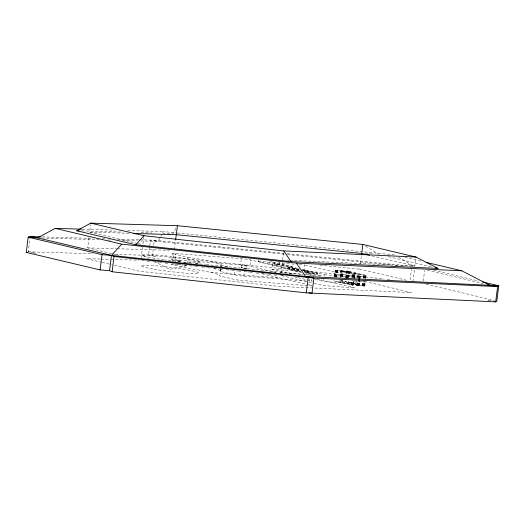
<?xml version="1.0" encoding="UTF-8"?>
<svg xmlns="http://www.w3.org/2000/svg" width="525" height="525" viewBox="0 0 525 525"><rect width="100%" height="100%" fill="white"/><g stroke="black" fill="none" stroke-linecap="round" stroke-linejoin="round"><path stroke-width="0.39" stroke-dasharray="2.62 1.97" d="M33.337 252.965L35.693 253.148L28.258 251.803L30.089 237.346M111.484 253.523L87.675 247.872L88.968 237.641M137.274 243.423L89.663 232.129L90.615 224.634M141.14 258.123L142.531 247.104M142.925 243.994L143.778 237.248M149.664 246.533L148.549 255.367L155.984 256.705L152.368 255.478L114.181 254.349M149.763 245.726L150.472 240.102L157.907 241.448L286.683 254.468M153.182 249.053L152.368 255.478L300.707 270.48M153.687 245.037L154.298 240.22L283.887 253.326M171.826 259.836L172.62 253.575M180.068 261.909L172.915 260.216L173.703 253.949A6.818 0.486 7.2 0 1 175.678 253.516L241.329 258.661A6.818 0.486 7.2 0 1 250.688 259.98L301.475 272.068M174.379 249.651L175.573 240.207M172.915 260.216A6.818 0.486 7.2 0 1 174.891 259.783L175.678 253.516M175.606 262.513C174.234 257.04 188.646 263.432 175.882 260.328M187.222 263.609L188.016 257.342L173.703 253.949M306.219 281.019L243.81 276.13A6.818 0.486 7.2 0 1 234.452 274.811L220.139 271.418L220.434 269.069M220.533 268.282L220.933 265.151L221.491 264.908L221.091 268.039M220.139 271.418L220.697 271.169L220.992 268.82M234.452 274.811L235.043 270.113M174.891 259.783L240.535 264.928L241.329 258.661M241.251 267.658L241.585 265.427L244.086 265.591L246.934 266.136L246.658 268.314L241.251 267.658L246.658 268.314M243.81 276.13L244.401 271.432M275.933 272.423L249.9 266.247L250.688 259.98M279.457 261.877L279.09 264.797L269.725 264.062L258.477 261.397L258.845 258.471M279.09 264.797L267.842 262.132L268.118 259.934M269.725 264.062L270.093 261.142M291.815 273.958L271.93 269.24L272.783 262.493L296.067 264.318M274.07 265.092L274.24 263.76L283.605 264.495L292.399 266.575L292.228 267.914L282.863 267.179L274.07 265.092L292.399 266.575M280.914 273.295L282.306 262.277M282.608 259.914L283.553 252.42M282.863 267.179L283.034 265.847L274.24 263.76M283.605 264.495L283.434 265.827L292.228 267.914M287.536 267.592L299.624 270.46L299.539 271.136L287.451 268.268L287.536 267.592L298.41 268.682M302.105 272.593L291.716 270.126L291.972 268.091L299.506 269.502M294.315 268.268L294.059 270.309L291.716 270.126M299.079 269.542L296.815 269.003L296.901 268.327M299.283 264.574L304.9 265.013L304.047 271.76L323.137 276.288M304.526 272.094L304.703 270.736L302.472 270.204M305.819 272.514L305.904 271.845M304.218 271.504L308.903 271.865L308.989 271.195L302.19 269.581M309.757 278.926L309.461 281.275A6.818 0.486 7.2 0 0 312.382 281.328M312.198 281.052A6.818 0.486 7.2 0 0 311.437 280.842L311.633 279.274M317.73 273.965L317.815 273.295M356.121 281.019L355.74 284.018L323.623 281.498L323.905 279.254M324.286 276.255L324.476 274.752L302.21 269.476M336.794 270.211L335.265 270.119L334.425 276.892L335.947 276.957L336.794 270.211L354.762 274.378L354.388 277.397M334.497 276.859L335.35 270.113M334.674 276.859L335.527 270.113M334.924 276.865L335.777 270.119M335.232 276.885L336.085 270.139M335.58 276.918L336.433 270.172M336.295 276.997L337.148 270.25M336.617 277.043L337.47 270.296M336.879 277.082L337.733 270.336M340.187 276.583L340.935 270.565L342.103 270.618L360.426 274.818L359.966 278.591M340.167 277.298L341.02 270.552M340.344 277.298L341.191 270.552M340.594 277.312L341.447 270.565M340.994 276.583L341.755 270.585M341.342 276.616L342.103 270.618M341.709 276.649L342.464 270.651M341.46 281.459L339.577 281.328L359.074 285.607L341.46 281.459L341.663 279.851M342.057 276.695L342.818 270.697M341.775 281.498L341.978 279.897M342.379 276.734L343.133 270.736M342.038 281.544L342.241 279.937M342.641 276.78L343.396 270.782M345.758 277.777L346.861 270.998L366.096 275.264L365.728 278.283M345.837 277.745L346.69 270.998M346.008 277.745L346.861 270.998M346.257 277.758L347.11 271.012M346.572 277.777L347.419 271.031M346.92 277.804L347.767 271.058M347.281 277.843L348.134 271.097M347.635 277.882L348.482 271.136M347.95 277.928L348.803 271.182M348.311 277.22L349.066 271.222M348.055 283.369L348.357 280.96M348.751 277.85L349.414 272.606L340.935 270.565M350.943 284.944L351.455 280.928C355.55 279.582 354.533 286.991 350.943 284.944L333.907 280.888L353.41 285.16M351.829 277.928L352.308 274.181L335.278 270.145M351.205 284.99L351.717 280.973M352.19 277.226L352.308 274.181M351.527 285.029L352.032 281.013M352.505 277.266L352.57 274.227M351.881 285.075L352.387 281.059M352.859 277.312L353.24 274.312L354.769 274.398M352.242 285.108L352.748 281.092M353.22 277.344L353.601 274.345M352.59 285.141L353.095 281.124M353.574 277.377L353.948 274.378M352.898 285.16L353.41 281.144M353.883 277.397L354.257 274.398M353.148 285.173L353.66 281.157M354.132 277.41L354.513 274.411M353.325 285.173L353.83 281.157M354.303 277.41L354.683 274.411M362.919 281.459C367.034 280.521 365.754 287.956 362.283 285.836L353.725 283.808L354.126 280.599M354.322 279.044L355.084 273.046L346.612 271.031M356.613 285.39L357.118 281.374L354.788 280.822M357.591 277.627L357.971 274.627L349.414 272.606M356.875 285.429L357.118 281.374M357.86 277.666L357.971 274.627M357.197 285.475L357.381 281.413M358.175 277.712L358.234 274.667M357.545 285.515L358.339 279.254M358.431 278.499L358.91 274.752L360.439 274.844M406.54 280.291L359.717 269.187L360.019 266.831M360.413 263.681L361.41 255.806M357.912 285.554L358.7 279.287M358.798 278.539L359.271 274.792M358.26 285.587L359.048 279.32M359.146 278.572L359.618 274.824M358.568 285.607L359.356 279.339M359.454 278.591L359.927 274.844M358.818 285.62L359.612 279.353M359.704 278.604L360.176 274.857M358.988 285.62L359.783 279.353M359.881 278.604L360.353 274.851M359.074 285.607L359.861 279.32M362.283 285.836L362.788 281.82L358.897 280.901M363.261 278.073L363.641 275.074L355.084 273.046M362.545 285.876L362.788 281.82M363.523 278.112L363.641 275.074M362.86 285.922L363.051 281.859M363.845 278.158L363.904 275.113M363.215 285.961L363.72 281.945L365.249 282.03M364.192 278.197L364.573 275.198L366.102 275.284L365.643 278.296M363.576 286L364.087 281.984M364.56 278.237L364.934 275.238M363.923 286.027L364.435 282.01M364.908 278.263L365.282 275.264M364.232 286.053L364.744 282.037M365.216 278.283L365.597 275.29M364.488 286.059L364.993 282.043M365.466 278.296L365.846 275.297M364.658 286.059L365.242 282.01M410.123 279.917L411.442 269.476M412.886 281.8L414.376 269.994M289.951 260.256L414.875 266.057L415.918 257.814M423.281 281.085L424.6 270.644M140.726 240.942L157.907 241.448L162.304 233.697M162.704 232.995L163.498 231.584L176.512 232.903M175.914 228.329L172.935 233.592L163.144 233.303M246.934 266.136L241.526 265.473M186.532 265.663L169.916 269.41L154.875 261.713M195.234 263.694L199.979 262.625M82.103 229.176L114.667 230.14M127.687 230.521L163.498 231.584M81.598 230.888L123.185 232.116M141.127 232.647L151.732 232.962M89.663 232.129L128.881 233.29M42.466 236.906L93.194 238.409M102.198 238.678L104.652 238.75M117.744 239.137L139.02 239.768M139.834 239.787L154.298 240.22L157.907 241.448M41.718 238.009L98.995 239.702M107.993 239.971L111.267 240.069M122.725 240.404L137.452 240.844M87.675 247.872L116.274 248.719M117.088 248.745L169.378 250.294M28.258 251.803L92.905 253.719M100.203 259.048L86.317 258.635L101.391 262.211M101.023 259.074L110.007 259.337M110.828 259.363L138.607 260.183M287.503 260.144L289.137 260.216M280.619 275.658L283.881 275.809M270.874 261.201L272.436 261.325M258.477 261.397L267.842 262.132M287.451 268.268L296.815 269.003M302.361 270.552L304.703 270.736M303.522 270.762L308.989 271.195M271.93 269.24L300.838 271.504M324.476 274.752L356.593 277.272L304.9 265.013M175.133 264.344L180.803 264.79M184.859 265.105L186.48 265.237M274.588 272.213L276.209 272.344M280.265 272.659L302.958 274.437M306.2 274.693L310.249 275.008A6.818 0.486 7.2 0 0 312.224 274.575L304.336 272.705M307.269 285.646L243.239 280.626A6.818 0.486 7.2 0 1 233.881 279.307L219.568 275.914L220.126 275.671A50.617 3.616 7.2 0 0 190.831 268.721L172.344 264.712A6.818 0.486 7.2 0 1 174.32 264.278M491.315 300.576L487.377 300.267L488.887 300.556M210.761 272.423L280.101 278.04M177.325 232.982L395.299 255.025M314.639 247.918L316.267 248.089M365.131 253.024L374.089 253.936M287.149 253.654L406.96 265.768M410.222 266.096L413.385 266.497M287.503 254.553L391.827 265.105M395.082 265.433L398.344 265.762M319.863 265.158L359.717 269.187M301.521 270.559L383.841 278.887M387.102 279.215L390.364 279.543M177.804 261.693L179.425 261.857M183.494 262.27L185.935 262.52M189.19 262.848L192.439 263.176M195.694 263.504L198.949 263.832M199.762 263.918L205.452 264.488M206.266 264.574L303.056 274.358M303.863 274.444L321.759 276.255M141.658 260.571L144.093 260.833M147.341 261.188L152.217 261.719M153.031 261.804L158.721 262.421M159.534 262.513L161.969 262.776M165.224 263.13L168.473 263.484M171.721 263.839L174.162 264.101M177.411 264.456L183.1 265.072M183.914 265.158L186.349 265.42M189.604 265.775L194.48 266.306M195.287 266.392L198.542 266.746M201.79 267.1L206.666 267.632M207.48 267.717L210.728 268.072M213.983 268.426L216.418 268.688M219.667 269.043L222.922 269.391M226.17 269.745L231.046 270.277M231.86 270.362L237.549 270.979M238.357 271.071L240.798 271.333M244.046 271.688L248.922 272.219M249.736 272.304L252.984 272.659M256.239 273.013L258.674 273.276M261.923 273.63L265.178 273.978M268.426 274.332L270.867 274.601M274.116 274.949L277.364 275.303M364.219 275.159L364.573 275.198M358.555 274.713L358.91 274.752M352.885 274.267L353.24 274.312M363.372 281.905L363.72 281.945M357.702 281.459L359.586 281.59L356.482 280.829M188.016 257.342L192.189 257.959A50.617 3.616 7.2 0 1 221.491 264.908M404.795 257.276L422.198 261.404M388.428 256.666L432.534 267.127M433.643 270.303L478.898 281.039M372.022 255.892L414.875 266.057M427.37 270.316L482.954 283.5M426.156 284.248L494.438 300.438M364.704 281.459L411.528 292.563L279.254 286.42L139.486 271.248L111.707 264.659M272.783 262.493L298.233 268.531M302.859 270.434L308.903 271.865M291.972 268.091L300.136 270.021M364.744 286.046L345.24 281.774L353.725 283.808M339.833 280.245L355.74 284.018M317.061 278.978L355.235 288.035L323.118 285.515L314.37 283.441M314.875 279.425L323.623 281.498M294.866 276.911L297.235 277.476M298.023 277.659L311.437 280.842M281.761 275.71L308.004 281.932M308.798 282.122L313.576 283.257M138.068 243.613L142.039 244.552M261.955 273.742L306.134 284.215M306.922 284.406L310.866 285.338A6.818 0.486 7.2 0 1 311.627 285.554M220.933 265.151L228.88 267.035M112.278 253.706L118.624 255.216M102.185 262.402L110.919 264.469M142.702 255.478L148.431 258.412M398.777 257.171L414.067 266.634M365.531 246.113L378.971 254.428M240.535 264.928A6.818 0.486 7.2 0 1 249.9 266.247M213.708 268.485A50.617 3.616 7.2 0 1 220.697 271.169M311.817 285.83A6.818 0.486 7.2 0 1 308.89 285.771M183.671 262.119A29.387 2.1 7.2 0 0 197.512 261.017L193.522 260.072A29.387 2.1 7.2 0 0 146.468 254.415A29.387 2.1 7.2 0 0 164.358 259.836M180.961 261.863A29.387 2.1 7.2 0 1 178.861 261.647M174.549 261.161A29.387 2.1 7.2 0 1 171.623 260.807M170.894 260.715A29.387 2.1 7.2 0 1 165.073 259.934M307.788 273.066A6.011 0.433 7.2 0 0 317.612 274.063A6.011 0.433 7.2 0 0 309.921 272.6A6.011 0.433 7.2 0 0 307.788 273.066M307.873 272.39A6.011 0.433 7.2 0 0 317.697 273.394A6.011 0.433 7.2 0 0 310.006 271.924A6.011 0.433 7.2 0 0 307.873 272.39M154.068 269.194A29.387 2.1 7.2 0 0 199.034 273.177A29.387 2.1 7.2 0 0 156.64 265.853A29.387 2.1 7.2 0 0 154.068 269.194"/><path stroke-width="0.79" d="M482.869 281.978L498.75 285.744L496.821 301.009L495.685 301.862L306.252 292.858L112.127 271.779L109.541 270.657L100.091 269.922L26.25 252.407L28.179 237.149L30.188 236.545L40.825 236.86M100.091 269.922L102.021 254.658L28.179 237.149L37.623 237.884L111.464 255.399L305.596 276.472L498.75 285.744L497.615 286.604L313.904 278.073L114.05 256.522L111.464 255.399L102.021 254.658M109.541 270.657L111.464 255.399L121.702 244.138L296.422 263.11L461.757 270.788L489.307 285.003L497.615 286.604L495.685 301.862L494.176 301.573M112.127 271.779L114.05 256.522M175.672 239.42L177.404 225.704L362.841 244.453L416.01 257.06L438.047 268.439L291.08 261.614L135.778 244.755L76.703 230.744L90.799 223.138L177.404 225.704M306.252 292.858L308.182 277.594L305.596 276.472L296.422 263.11M361.508 255.025L362.841 244.453M135.778 244.755L143.968 235.745L283.743 250.917L416.01 257.06M81.29 229.149L55.243 228.382L37.623 237.884L30.188 236.545M76.703 230.744L79.15 230.816M133.783 233.441L176.269 234.695L361.705 253.45L369.646 255.327M26.25 252.407L27.825 252.532M305.596 276.472L313.904 278.073L311.981 293.331L308.956 292.753M426.156 262.342L461.757 270.788M435.684 267.875L438.047 268.439M487.718 284.629L489.307 285.003M90.799 223.138L143.968 235.745M55.243 228.382L121.702 244.138M283.743 250.917L291.08 261.614"/></g></svg>
